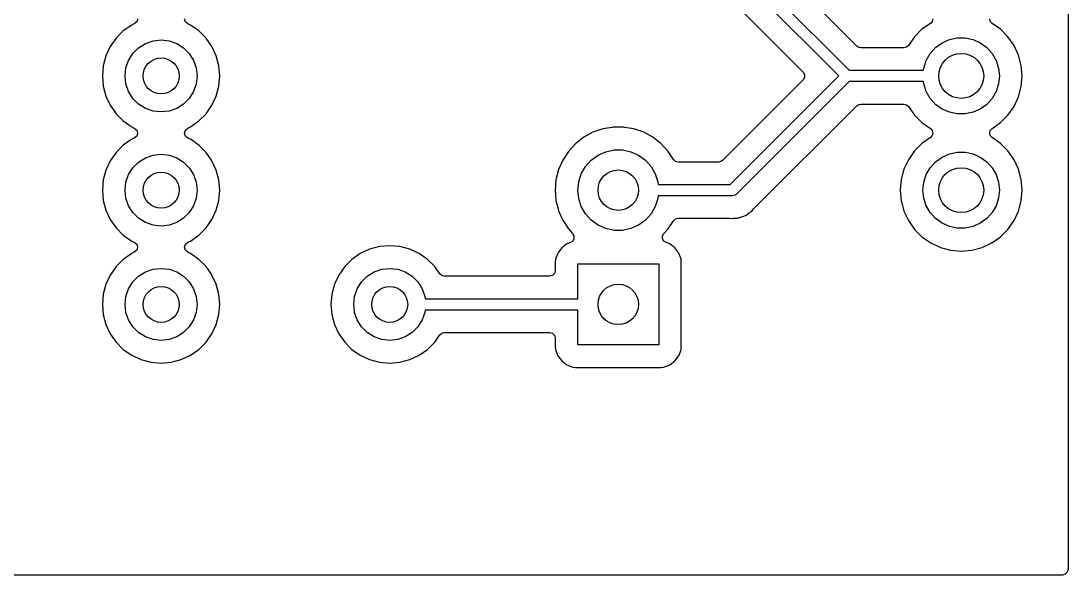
# Model space of a CAD drawing. Extents: x 26.2 to 76.2, y -84.5 to -34.5.
# Drawn here: x 52.93 to 76.2, y -84.45 to -72.13 of the extents above; entities that cross this region are included whole.
import ezdxf

# ---------------------------------------------------------------- set-up
doc = ezdxf.new("R2010")
doc.units = 0
doc.layers.add('BLACK', color=7, linetype='CONTINUOUS')

msp = doc.modelspace()

# ---------------------------------------------------------------- linework, layer by layer
at = {"layer": 'BLACK', "linetype": 'CONTINUOUS'}
for p, q in [((76.1995, -34.5795), (76.1995, -84.3305)), ((71.5078, -72.6932), (69.4068, -70.5922)), ((71.1082, -73.355), (68.6566, -70.9034)), ((68.87, -70.7632), (71.3368, -73.23)), ((68.3277, -71.2823), (70.3127, -73.2673)), ((55.5219, -72.085), (55.5024, -72.1516)), ((56.5875, -72.1516), (56.5681, -72.085)), ((73.192, -72.085), (73.178, -72.1423)), ((74.472, -72.1423), (74.458, -72.085)), ((55.2059, -72.355), (55.045, -72.5159)), ((55.3923, -72.2244), (55.2059, -72.355)), ((55.4503, -72.1974), (55.3923, -72.2244)), ((55.5024, -72.1516), (55.4503, -72.1974)), ((56.6397, -72.1974), (56.5875, -72.1516)), ((56.6977, -72.2244), (56.6397, -72.1974)), ((56.8841, -72.355), (56.6977, -72.2244)), ((57.045, -72.5159), (56.8841, -72.355)), ((72.9536, -72.3165), (72.7865, -72.4836)), ((73.1392, -72.1866), (72.9536, -72.3165)), ((73.178, -72.1423), (73.1392, -72.1866)), ((74.5108, -72.1866), (74.472, -72.1423)), ((74.6964, -72.3165), (74.5108, -72.1866)), ((74.8635, -72.4836), (74.6964, -72.3165)), ((55.045, -72.5159), (54.9144, -72.7023)), ((55.6979, -72.6342), (55.867, -72.5751)), ((55.867, -72.5751), (56.045, -72.555)), ((56.045, -72.555), (56.223, -72.5751)), ((56.223, -72.5751), (56.3921, -72.6342)), ((57.158, -72.6772), (57.045, -72.5159)), ((72.7865, -72.4836), (72.6513, -72.6766)), ((73.4, -72.6189), (73.5623, -72.5466)), ((73.5623, -72.5466), (73.7362, -72.5097)), ((73.7362, -72.5097), (73.9138, -72.5097)), ((73.9138, -72.5097), (74.0877, -72.5466)), ((74.0877, -72.5466), (74.25, -72.6189)), ((74.999, -72.6772), (74.8635, -72.4836)), ((54.9144, -72.7023), (54.8183, -72.9085)), ((55.4195, -72.8562), (55.5462, -72.7295)), ((55.5462, -72.7295), (55.6979, -72.6342)), ((56.3921, -72.6342), (56.5438, -72.7295)), ((56.5438, -72.7295), (56.6705, -72.8562)), ((57.1756, -72.7023), (57.158, -72.6772)), ((57.2717, -72.9085), (57.1756, -72.7023)), ((71.548, -72.7201), (71.5078, -72.6932)), ((71.5955, -72.7295), (71.548, -72.7201)), ((72.5498, -72.7295), (71.5955, -72.7295)), ((72.607, -72.7155), (72.5498, -72.7295)), ((72.6513, -72.6766), (72.607, -72.7155)), ((73.1373, -72.8554), (73.2562, -72.7233)), ((73.2562, -72.7233), (73.4, -72.6189)), ((74.25, -72.6189), (74.3938, -72.7233)), ((74.3938, -72.7233), (74.5127, -72.8554)), ((75.0989, -72.8913), (74.999, -72.6772)), ((54.8183, -72.9085), (54.7594, -73.1283)), ((55.2651, -73.177), (55.3242, -73.0079)), ((55.3242, -73.0079), (55.4195, -72.8562)), ((56.6705, -72.8562), (56.7658, -73.0079)), ((56.7658, -73.0079), (56.8249, -73.177)), ((57.3306, -73.1283), (57.2717, -72.9085)), ((72.9936, -73.1783), (73.0485, -73.0093)), ((73.0485, -73.0093), (73.1373, -72.8554)), ((74.5127, -72.8554), (74.6015, -73.0093)), ((74.6015, -73.0093), (74.6564, -73.1783)), ((75.1601, -73.1196), (75.0989, -72.8913)), ((54.7594, -73.1283), (54.7395, -73.355)), ((55.245, -73.355), (55.2651, -73.177)), ((56.8249, -73.177), (56.845, -73.355)), ((57.3505, -73.355), (57.3306, -73.1283)), ((70.3127, -73.2673), (70.3448, -73.3229)), ((71.3368, -73.23), (72.9881, -73.23)), ((72.9881, -73.23), (72.9936, -73.1783)), ((74.6564, -73.1783), (74.675, -73.355)), ((75.1807, -73.355), (75.1601, -73.1196)), ((54.7395, -73.355), (54.7594, -73.5817)), ((55.2651, -73.533), (55.245, -73.355)), ((56.845, -73.355), (56.8249, -73.533)), ((57.3306, -73.5817), (57.3505, -73.355)), ((70.3127, -73.4427), (68.5222, -75.2332)), ((68.6932, -75.77), (71.1082, -73.355)), ((71.3368, -73.48), (68.8334, -75.9834)), ((70.3448, -73.3871), (70.3127, -73.4427)), ((70.3448, -73.3229), (70.3448, -73.3871)), ((72.9881, -73.48), (71.3368, -73.48)), ((72.9936, -73.5317), (72.9881, -73.48)), ((74.675, -73.355), (74.6564, -73.5317)), ((75.1601, -73.5904), (75.1807, -73.355)), ((54.7594, -73.5817), (54.8183, -73.8015)), ((55.3242, -73.7021), (55.2651, -73.533)), ((55.4195, -73.8538), (55.3242, -73.7021)), ((56.7658, -73.7021), (56.6705, -73.8538)), ((56.8249, -73.533), (56.7658, -73.7021)), ((57.2717, -73.8015), (57.3306, -73.5817)), ((73.0485, -73.7007), (72.9936, -73.5317)), ((73.1373, -73.8546), (73.0485, -73.7007)), ((74.6015, -73.7007), (74.5127, -73.8546)), ((74.6564, -73.5317), (74.6015, -73.7007)), ((75.0989, -73.8187), (75.1601, -73.5904)), ((54.8183, -73.8015), (54.9144, -74.0077)), ((55.5462, -73.9805), (55.4195, -73.8538)), ((55.6979, -74.0758), (55.5462, -73.9805)), ((56.5438, -73.9805), (56.3921, -74.0758)), ((56.6705, -73.8538), (56.5438, -73.9805)), ((57.1756, -74.0077), (57.2717, -73.8015)), ((71.5078, -74.0168), (71.548, -73.9899)), ((71.548, -73.9899), (71.5955, -73.9805)), ((71.5955, -73.9805), (72.5498, -73.9805)), ((72.5498, -73.9805), (72.607, -73.9945)), ((72.607, -73.9945), (72.6513, -74.0334)), ((73.2562, -73.9867), (73.1373, -73.8546)), ((73.4, -74.0911), (73.2562, -73.9867)), ((74.3938, -73.9867), (74.25, -74.0911)), ((74.5127, -73.8546), (74.3938, -73.9867)), ((74.999, -74.0328), (75.0989, -73.8187)), ((54.9144, -74.0077), (55.045, -74.1941)), ((55.045, -74.1941), (55.2059, -74.355)), ((55.867, -74.1349), (55.6979, -74.0758)), ((56.045, -74.155), (55.867, -74.1349)), ((56.223, -74.1349), (56.045, -74.155)), ((56.3921, -74.0758), (56.223, -74.1349)), ((56.8841, -74.355), (57.045, -74.1941)), ((57.045, -74.1941), (57.1756, -74.0077)), ((69.2123, -76.3123), (71.5078, -74.0168)), ((72.6513, -74.0334), (72.7865, -74.2264)), ((72.7865, -74.2264), (72.9536, -74.3935)), ((73.5623, -74.1634), (73.4, -74.0911)), ((73.7362, -74.2003), (73.5623, -74.1634)), ((73.9138, -74.2003), (73.7362, -74.2003)), ((74.0877, -74.1634), (73.9138, -74.2003)), ((74.25, -74.0911), (74.0877, -74.1634)), ((74.6964, -74.3935), (74.8635, -74.2264)), ((74.8635, -74.2264), (74.999, -74.0328)), ((55.2059, -74.355), (55.348, -74.4545)), ((55.348, -74.4545), (55.3923, -74.4856)), ((56.6977, -74.4856), (56.8841, -74.355)), ((72.9536, -74.3935), (73.1392, -74.5234)), ((74.5108, -74.5234), (74.6964, -74.3935)), ((55.3923, -74.4856), (55.4503, -74.5126)), ((55.4503, -74.5126), (55.5024, -74.5584)), ((55.5024, -74.6916), (55.4503, -74.7374)), ((55.5024, -74.5584), (55.5219, -74.625)), ((55.5219, -74.625), (55.5024, -74.6916)), ((56.5681, -74.625), (56.5875, -74.5584)), ((56.5875, -74.6916), (56.5681, -74.625)), ((56.5875, -74.5584), (56.6397, -74.5126)), ((56.6397, -74.7374), (56.5875, -74.6916)), ((56.6397, -74.5126), (56.6977, -74.4856)), ((65.6405, -74.6081), (65.4364, -74.7185)), ((65.86, -74.5327), (65.6405, -74.6081)), ((66.0664, -74.4983), (65.86, -74.5327)), ((66.089, -74.4945), (66.0664, -74.4983)), ((66.321, -74.4945), (66.089, -74.4945)), ((66.3436, -74.4983), (66.321, -74.4945)), ((66.55, -74.5327), (66.3436, -74.4983)), ((66.7695, -74.6081), (66.55, -74.5327)), ((66.9736, -74.7185), (66.7695, -74.6081)), ((66.7695, -74.6081), (66.7695, -74.6081)), ((66.7695, -74.6081), (66.7695, -74.6081)), ((73.1392, -74.5234), (73.178, -74.5677)), ((73.178, -74.6823), (73.1392, -74.7266)), ((73.178, -74.5677), (73.192, -74.625)), ((73.192, -74.625), (73.178, -74.6823)), ((74.458, -74.625), (74.472, -74.5677)), ((74.472, -74.6823), (74.458, -74.625)), ((74.472, -74.5677), (74.5108, -74.5234)), ((74.5108, -74.7266), (74.472, -74.6823)), ((55.2059, -74.895), (55.045, -75.0559)), ((55.3923, -74.7644), (55.2059, -74.895)), ((55.4503, -74.7374), (55.3923, -74.7644)), ((56.6977, -74.7644), (56.6397, -74.7374)), ((56.8841, -74.895), (56.6977, -74.7644)), ((57.045, -75.0559), (56.8841, -74.895)), ((65.2532, -74.8611), (65.096, -75.0318)), ((65.4364, -74.7185), (65.2532, -74.8611)), ((67.1568, -74.8611), (66.9736, -74.7185)), ((67.314, -75.0318), (67.1568, -74.8611)), ((72.9536, -74.8565), (72.7865, -75.0236)), ((73.1392, -74.7266), (72.9536, -74.8565)), ((74.6964, -74.8565), (74.5108, -74.7266)), ((74.8635, -75.0236), (74.6964, -74.8565)), ((55.045, -75.0559), (54.9144, -75.2423)), ((55.6979, -75.1742), (55.867, -75.1151)), ((55.867, -75.1151), (56.045, -75.095)), ((56.045, -75.095), (56.223, -75.1151)), ((56.223, -75.1151), (56.3921, -75.1742)), ((57.1643, -75.2262), (57.045, -75.0559)), ((65.096, -75.0318), (64.9691, -75.2261)), ((65.6028, -75.2262), (65.755, -75.1156)), ((65.755, -75.1156), (65.9269, -75.039)), ((65.9269, -75.039), (66.1109, -74.9999)), ((66.1109, -74.9999), (66.2991, -74.9999)), ((66.2991, -74.9999), (66.4831, -75.039)), ((66.4831, -75.039), (66.655, -75.1156)), ((66.655, -75.1156), (66.8072, -75.2262)), ((67.4325, -75.2133), (67.314, -75.0318)), ((72.7865, -75.0236), (72.651, -75.2172)), ((73.4, -75.1589), (73.5623, -75.0866)), ((73.5623, -75.0866), (73.7362, -75.0497)), ((73.7362, -75.0497), (73.9138, -75.0497)), ((73.9138, -75.0497), (74.0877, -75.0866)), ((74.0877, -75.0866), (74.25, -75.1589)), ((74.999, -75.2172), (74.8635, -75.0236)), ((54.9144, -75.2423), (54.8183, -75.4485)), ((55.4195, -75.3962), (55.5462, -75.2695)), ((55.5462, -75.2695), (55.6979, -75.1742)), ((56.3921, -75.1742), (56.5438, -75.2695)), ((56.5438, -75.2695), (56.6705, -75.3962)), ((57.1756, -75.2423), (57.1643, -75.2262)), ((57.2717, -75.4485), (57.1756, -75.2423)), ((64.9691, -75.2261), (64.8758, -75.4387)), ((65.3828, -75.5289), (65.4769, -75.366)), ((65.4769, -75.366), (65.6028, -75.2262)), ((66.8072, -75.2262), (66.9331, -75.366)), ((66.9331, -75.366), (67.0272, -75.5289)), ((67.4773, -75.2546), (67.4325, -75.2133)), ((67.5363, -75.2695), (67.4773, -75.2546)), ((68.4345, -75.2695), (67.5363, -75.2695)), ((68.482, -75.2601), (68.4345, -75.2695)), ((68.5222, -75.2332), (68.482, -75.2601)), ((72.651, -75.2172), (72.5511, -75.4313)), ((73.1373, -75.3954), (73.2562, -75.2633)), ((73.2562, -75.2633), (73.4, -75.1589)), ((74.25, -75.1589), (74.3938, -75.2633)), ((74.3938, -75.2633), (74.5127, -75.3954)), ((75.0989, -75.4313), (74.999, -75.2172)), ((54.8183, -75.4485), (54.7594, -75.6683)), ((55.2651, -75.717), (55.3242, -75.5479)), ((55.3242, -75.5479), (55.4195, -75.3962)), ((56.6705, -75.3962), (56.7658, -75.5479)), ((56.7658, -75.5479), (56.8249, -75.717)), ((57.3306, -75.6683), (57.2717, -75.4485)), ((64.8758, -75.4387), (64.8259, -75.6359)), ((64.8758, -75.4387), (64.8758, -75.4387)), ((64.8758, -75.4387), (64.8758, -75.4387)), ((65.3247, -75.7079), (65.3828, -75.5289)), ((67.0272, -75.5289), (67.0853, -75.7079)), ((72.5511, -75.4313), (72.4899, -75.6596)), ((72.9936, -75.7183), (73.0485, -75.5493)), ((73.0485, -75.5493), (73.1373, -75.3954)), ((74.5127, -75.3954), (74.6015, -75.5493)), ((74.6015, -75.5493), (74.6564, -75.7183)), ((75.1601, -75.6596), (75.0989, -75.4313)), ((54.7594, -75.6683), (54.7395, -75.895)), ((55.245, -75.895), (55.2651, -75.717)), ((56.8249, -75.717), (56.845, -75.895)), ((57.3505, -75.895), (57.3306, -75.6683)), ((64.8189, -75.6637), (64.7997, -75.895)), ((64.8259, -75.6359), (64.8189, -75.6637)), ((65.305, -75.895), (65.3247, -75.7079)), ((67.0853, -75.7079), (67.0919, -75.77)), ((67.0919, -75.77), (68.6932, -75.77)), ((72.4899, -75.6596), (72.4693, -75.895)), ((72.975, -75.895), (72.9936, -75.7183)), ((74.6564, -75.7183), (74.675, -75.895)), ((75.1807, -75.895), (75.1601, -75.6596)), ((54.7395, -75.895), (54.7594, -76.1217)), ((55.2651, -76.073), (55.245, -75.895)), ((55.3242, -76.2421), (55.2651, -76.073)), ((56.8249, -76.073), (56.7658, -76.2421)), ((56.845, -75.895), (56.8249, -76.073)), ((57.3306, -76.1217), (57.3505, -75.895)), ((64.7997, -75.895), (64.8189, -76.1263)), ((65.3247, -76.0821), (65.305, -75.895)), ((65.3828, -76.2611), (65.3247, -76.0821)), ((67.0853, -76.0821), (67.0272, -76.2611)), ((67.0919, -76.02), (67.0853, -76.0821)), ((68.745, -76.02), (67.0919, -76.02)), ((68.7747, -76.0113), (68.745, -76.02)), ((68.8049, -76.0047), (68.7747, -76.0113)), ((68.81, -76.0009), (68.8049, -76.0047)), ((68.8126, -76.0002), (68.81, -76.0009)), ((68.8155, -75.9968), (68.8126, -76.0002)), ((68.8334, -75.9834), (68.8155, -75.9968)), ((72.4693, -75.895), (72.4899, -76.1304)), ((72.9936, -76.0717), (72.975, -75.895)), ((73.0485, -76.2407), (72.9936, -76.0717)), ((74.6564, -76.0717), (74.6015, -76.2407)), ((74.675, -75.895), (74.6564, -76.0717)), ((75.1601, -76.1304), (75.1807, -75.895)), ((54.7594, -76.1217), (54.8183, -76.3415)), ((55.4195, -76.3938), (55.3242, -76.2421)), ((56.7658, -76.2421), (56.6705, -76.3938)), ((57.2717, -76.3415), (57.3306, -76.1217)), ((64.8189, -76.1263), (64.8189, -76.1263)), ((64.8189, -76.1263), (64.8189, -76.1263)), ((64.8189, -76.1263), (64.8734, -76.3415)), ((65.4769, -76.424), (65.3828, -76.2611)), ((67.0272, -76.2611), (66.9331, -76.424)), ((69.1766, -76.3546), (69.2044, -76.3209)), ((69.2044, -76.3209), (69.2123, -76.3123)), ((72.4899, -76.1304), (72.5033, -76.1801)), ((72.5033, -76.1801), (72.5511, -76.3587)), ((73.1373, -76.3946), (73.0485, -76.2407)), ((74.6015, -76.2407), (74.5127, -76.3946)), ((75.0989, -76.3587), (75.1601, -76.1304)), ((54.8183, -76.3415), (54.9144, -76.5477)), ((54.9144, -76.5477), (55.045, -76.7341)), ((55.5462, -76.5205), (55.4195, -76.3938)), ((55.6979, -76.6158), (55.5462, -76.5205)), ((56.5438, -76.5205), (56.3921, -76.6158)), ((56.6705, -76.3938), (56.5438, -76.5205)), ((57.045, -76.7341), (57.1756, -76.5477)), ((57.1756, -76.5477), (57.2717, -76.3415)), ((64.8734, -76.3415), (64.8758, -76.3513)), ((64.8758, -76.3513), (64.9501, -76.5205)), ((64.9501, -76.5205), (64.9691, -76.5638)), ((65.6028, -76.5638), (65.4769, -76.424)), ((66.9331, -76.424), (66.8072, -76.5638)), ((67.4325, -76.5767), (67.4773, -76.5354)), ((67.4773, -76.5354), (67.5363, -76.5205)), ((67.5363, -76.5205), (68.6623, -76.5205)), ((68.6623, -76.5205), (68.6828, -76.5228)), ((68.6828, -76.5228), (68.6857, -76.5227)), ((68.6857, -76.5227), (68.7529, -76.5206)), ((68.6857, -76.5227), (68.6857, -76.5227)), ((68.7529, -76.5206), (68.7568, -76.5205)), ((68.7568, -76.5205), (68.7843, -76.5205)), ((68.7843, -76.5205), (68.7844, -76.5205)), ((68.7844, -76.5205), (68.7883, -76.52)), ((68.7883, -76.52), (68.8, -76.5191)), ((68.8, -76.5191), (68.8436, -76.5177)), ((68.8436, -76.5177), (68.8629, -76.5121)), ((68.8629, -76.5121), (68.8819, -76.5082)), ((68.8819, -76.5082), (68.8882, -76.5074)), ((68.8882, -76.5074), (68.9018, -76.5057)), ((68.9018, -76.5057), (68.9424, -76.4896)), ((68.9424, -76.4896), (68.9534, -76.4858)), ((68.9534, -76.4858), (68.9954, -76.4736)), ((68.9954, -76.4736), (69.0126, -76.4634)), ((69.0126, -76.4634), (69.0301, -76.4549)), ((69.0301, -76.4549), (69.0487, -76.4475)), ((69.0487, -76.4475), (69.0841, -76.4218)), ((69.0841, -76.4218), (69.0938, -76.4154)), ((69.0938, -76.4154), (69.1314, -76.3932)), ((69.1314, -76.3932), (69.1456, -76.379)), ((69.1314, -76.3932), (69.1314, -76.3932)), ((69.1314, -76.3932), (69.1314, -76.3932)), ((69.1456, -76.379), (69.1604, -76.3664)), ((69.1604, -76.3664), (69.1766, -76.3546)), ((72.5511, -76.3587), (72.651, -76.5728)), ((73.2562, -76.5267), (73.1373, -76.3946)), ((73.4, -76.6311), (73.2562, -76.5267)), ((74.3938, -76.5267), (74.25, -76.6311)), ((74.5127, -76.3946), (74.3938, -76.5267)), ((74.999, -76.5728), (75.0989, -76.3587)), ((55.045, -76.7341), (55.2059, -76.895)), ((55.867, -76.6749), (55.6979, -76.6158)), ((56.045, -76.695), (55.867, -76.6749)), ((56.223, -76.6749), (56.045, -76.695)), ((56.3921, -76.6158), (56.223, -76.6749)), ((56.8841, -76.895), (57.045, -76.7341)), ((64.9691, -76.5638), (65.096, -76.7582)), ((65.096, -76.7582), (65.1908, -76.8611)), ((65.755, -76.6744), (65.6028, -76.5638)), ((65.9269, -76.751), (65.755, -76.6744)), ((66.1109, -76.7901), (65.9269, -76.751)), ((66.4831, -76.751), (66.2991, -76.7901)), ((66.655, -76.6744), (66.4831, -76.751)), ((66.8072, -76.5638), (66.655, -76.6744)), ((67.2192, -76.8611), (67.314, -76.7582)), ((67.314, -76.7582), (67.4325, -76.5767)), ((72.651, -76.5728), (72.7865, -76.7664)), ((72.7865, -76.7664), (72.9536, -76.9335)), ((73.5623, -76.7034), (73.4, -76.6311)), ((73.7362, -76.7403), (73.5623, -76.7034)), ((73.9138, -76.7403), (73.7362, -76.7403)), ((74.0877, -76.7034), (73.9138, -76.7403)), ((74.25, -76.6311), (74.0877, -76.7034)), ((74.6964, -76.9335), (74.8635, -76.7664)), ((74.8635, -76.7664), (74.999, -76.5728)), ((55.2059, -76.895), (55.3923, -77.0256)), ((56.6977, -77.0256), (56.8841, -76.895)), ((65.1908, -76.8611), (65.2196, -76.9139)), ((65.2202, -76.974), (65.1924, -77.0273)), ((65.2196, -76.9139), (65.2202, -76.974)), ((66.2991, -76.7901), (66.1109, -76.7901)), ((67.1898, -76.974), (67.1904, -76.9139)), ((67.2176, -77.0273), (67.1898, -76.974)), ((67.1904, -76.9139), (67.2192, -76.8611)), ((72.9536, -76.9335), (73.1472, -77.069)), ((74.5028, -77.069), (74.6964, -76.9335)), ((55.3923, -77.0256), (55.3923, -77.0256)), ((55.3923, -77.0256), (55.4503, -77.0526)), ((55.4503, -77.0526), (55.5024, -77.0984)), ((55.5024, -77.2316), (55.4503, -77.2774)), ((55.5024, -77.0984), (55.5219, -77.165)), ((55.5219, -77.165), (55.5024, -77.2316)), ((56.5681, -77.165), (56.5875, -77.0984)), ((56.5875, -77.2316), (56.5681, -77.165)), ((56.5875, -77.0984), (56.6397, -77.0526)), ((56.6397, -77.2774), (56.5875, -77.2316)), ((56.6397, -77.0526), (56.6977, -77.0256)), ((60.6785, -77.2083), (60.4723, -77.3044)), ((60.8983, -77.1494), (60.6785, -77.2083)), ((61.125, -77.1295), (60.8983, -77.1494)), ((61.3517, -77.1494), (61.125, -77.1295)), ((61.5715, -77.2083), (61.3517, -77.1494)), ((61.7777, -77.3044), (61.5715, -77.2083)), ((64.9475, -77.1775), (64.8612, -77.2927)), ((65.0627, -77.0912), (64.9475, -77.1775)), ((65.1429, -77.0613), (65.0627, -77.0912)), ((65.1924, -77.0273), (65.1429, -77.0613)), ((67.2671, -77.0613), (67.2176, -77.0273)), ((67.2879, -77.069), (67.2671, -77.0613)), ((67.3473, -77.0912), (67.2879, -77.069)), ((67.4625, -77.1775), (67.3473, -77.0912)), ((67.5488, -77.2927), (67.4625, -77.1775)), ((73.1472, -77.069), (73.3613, -77.1689)), ((73.3613, -77.1689), (73.5896, -77.2301)), ((73.5896, -77.2301), (73.825, -77.2507)), ((73.825, -77.2507), (74.0604, -77.2301)), ((74.0604, -77.2301), (74.2887, -77.1689)), ((74.2887, -77.1689), (74.5028, -77.069)), ((55.2059, -77.435), (55.045, -77.5959)), ((55.3923, -77.3044), (55.2059, -77.435)), ((55.4503, -77.2774), (55.3923, -77.3044)), ((56.6977, -77.3044), (56.6397, -77.2774)), ((56.8841, -77.435), (56.6977, -77.3044)), ((57.045, -77.5959), (56.8841, -77.435)), ((60.2859, -77.435), (60.125, -77.5959)), ((60.4723, -77.3044), (60.2859, -77.435)), ((61.9641, -77.435), (61.7777, -77.3044)), ((62.125, -77.5959), (61.9641, -77.435)), ((64.8101, -77.4354), (64.8046, -77.4859)), ((64.8109, -77.4275), (64.8101, -77.4354)), ((64.8612, -77.2927), (64.8109, -77.4275)), ((67.5991, -77.4275), (67.5488, -77.2927)), ((67.6055, -77.4871), (67.5991, -77.4275)), ((55.045, -77.5959), (54.9144, -77.7823)), ((55.5462, -77.8095), (55.6979, -77.7142)), ((55.6979, -77.7142), (55.867, -77.6551)), ((55.867, -77.6551), (56.045, -77.635)), ((56.045, -77.635), (56.223, -77.6551)), ((56.223, -77.6551), (56.3921, -77.7142)), ((56.3921, -77.7142), (56.5438, -77.8095)), ((57.1643, -77.7662), (57.045, -77.5959)), ((60.125, -77.5959), (59.9944, -77.7823)), ((60.6262, -77.8095), (60.7779, -77.7142)), ((60.7779, -77.7142), (60.947, -77.6551)), ((60.947, -77.6551), (61.125, -77.635)), ((61.125, -77.635), (61.303, -77.6551)), ((61.303, -77.6551), (61.4721, -77.7142)), ((61.4721, -77.7142), (61.6238, -77.8095)), ((62.2376, -77.7566), (62.125, -77.5959)), ((64.8045, -77.6855), (64.7879, -77.7475)), ((64.8046, -77.4859), (64.8045, -77.4871)), ((64.8045, -77.4871), (64.8045, -77.6855)), ((65.305, -78.31), (65.305, -77.535)), ((65.305, -77.535), (67.105, -77.535)), ((67.105, -77.535), (67.105, -79.335)), ((67.6055, -79.3829), (67.6055, -77.4871)), ((54.9144, -77.7823), (54.8183, -77.9885)), ((55.3242, -78.0879), (55.4195, -77.9362)), ((55.4195, -77.9362), (55.5462, -77.8095)), ((56.5438, -77.8095), (56.6705, -77.9362)), ((56.6705, -77.9362), (56.7658, -78.0879)), ((57.1756, -77.7823), (57.1643, -77.7662)), ((57.2717, -77.9885), (57.1756, -77.7823)), ((59.9944, -77.7823), (59.8983, -77.9885)), ((60.4042, -78.0879), (60.4995, -77.9362)), ((60.4995, -77.9362), (60.6262, -77.8095)), ((61.6238, -77.8095), (61.7505, -77.9362)), ((61.7505, -77.9362), (61.8458, -78.0879)), ((62.2819, -77.7955), (62.2376, -77.7566)), ((62.3392, -77.8095), (62.2819, -77.7955)), ((64.6805, -77.8095), (62.3392, -77.8095)), ((64.7425, -77.7929), (64.6805, -77.8095)), ((64.7879, -77.7475), (64.7425, -77.7929)), ((54.8183, -77.9885), (54.7594, -78.2083)), ((55.2651, -78.257), (55.3242, -78.0879)), ((56.7658, -78.0879), (56.8249, -78.257)), ((57.3306, -78.2083), (57.2717, -77.9885)), ((59.8983, -77.9885), (59.8394, -78.2083)), ((60.3451, -78.257), (60.4042, -78.0879)), ((61.8458, -78.0879), (61.9049, -78.257)), ((54.7594, -78.2083), (54.7395, -78.435)), ((55.245, -78.435), (55.2651, -78.257)), ((56.8249, -78.257), (56.845, -78.435)), ((57.3505, -78.435), (57.3306, -78.2083)), ((59.8394, -78.2083), (59.8195, -78.435)), ((60.325, -78.435), (60.3451, -78.257)), ((61.9049, -78.257), (61.9109, -78.31)), ((61.9109, -78.31), (65.305, -78.31)), ((54.7395, -78.435), (54.7594, -78.6617)), ((55.2651, -78.613), (55.245, -78.435)), ((55.3242, -78.7821), (55.2651, -78.613)), ((56.8249, -78.613), (56.7658, -78.7821)), ((56.845, -78.435), (56.8249, -78.613)), ((57.3306, -78.6617), (57.3505, -78.435)), ((59.8195, -78.435), (59.8394, -78.6617)), ((60.3451, -78.613), (60.325, -78.435)), ((60.4042, -78.7821), (60.3451, -78.613)), ((61.9049, -78.613), (61.8458, -78.7821)), ((61.9109, -78.56), (61.9049, -78.613)), ((65.305, -78.56), (61.9109, -78.56)), ((65.305, -79.335), (65.305, -78.56)), ((54.7594, -78.6617), (54.8183, -78.8815)), ((55.4195, -78.9338), (55.3242, -78.7821)), ((56.7658, -78.7821), (56.6705, -78.9338)), ((57.2717, -78.8815), (57.3306, -78.6617)), ((59.8394, -78.6617), (59.8983, -78.8815)), ((60.4995, -78.9338), (60.4042, -78.7821)), ((61.8458, -78.7821), (61.7505, -78.9338)), ((54.8183, -78.8815), (54.9144, -79.0877)), ((54.9144, -79.0877), (55.045, -79.2741)), ((55.5462, -79.0605), (55.4195, -78.9338)), ((55.6979, -79.1558), (55.5462, -79.0605)), ((56.5438, -79.0605), (56.3921, -79.1558)), ((56.6705, -78.9338), (56.5438, -79.0605)), ((57.045, -79.2741), (57.1756, -79.0877)), ((57.1756, -79.0877), (57.2717, -78.8815)), ((59.8983, -78.8815), (59.9944, -79.0877)), ((59.9944, -79.0877), (60.125, -79.2741)), ((60.6262, -79.0605), (60.4995, -78.9338)), ((60.7779, -79.1558), (60.6262, -79.0605)), ((61.6238, -79.0605), (61.4721, -79.1558)), ((61.7505, -78.9338), (61.6238, -79.0605)), ((62.2312, -79.1225), (62.2376, -79.1134)), ((62.2376, -79.1134), (62.2819, -79.0745)), ((62.2819, -79.0745), (62.3392, -79.0605)), ((62.3392, -79.0605), (64.6805, -79.0605)), ((64.6805, -79.0605), (64.7425, -79.0771)), ((64.7425, -79.0771), (64.7879, -79.1225)), ((55.045, -79.2741), (55.2059, -79.435)), ((55.867, -79.2149), (55.6979, -79.1558)), ((56.045, -79.235), (55.867, -79.2149)), ((56.223, -79.2149), (56.045, -79.235)), ((56.3921, -79.1558), (56.223, -79.2149)), ((56.8841, -79.435), (57.045, -79.2741)), ((60.125, -79.2741), (60.2859, -79.435)), ((60.947, -79.2149), (60.7779, -79.1558)), ((61.125, -79.235), (60.947, -79.2149)), ((61.303, -79.2149), (61.125, -79.235)), ((61.4721, -79.1558), (61.303, -79.2149)), ((61.9641, -79.435), (62.125, -79.2741)), ((62.125, -79.2741), (62.2312, -79.1225)), ((64.7879, -79.1225), (64.8045, -79.1845)), ((64.8045, -79.1845), (64.8045, -79.3829)), ((67.105, -79.335), (65.305, -79.335)), ((55.2059, -79.435), (55.3923, -79.5656)), ((55.3923, -79.5656), (55.3923, -79.5656)), ((55.3923, -79.5656), (55.3923, -79.5656)), ((55.3923, -79.5656), (55.5985, -79.6617)), ((56.4915, -79.6617), (56.6977, -79.5656)), ((56.6977, -79.5656), (56.8841, -79.435)), ((60.2859, -79.435), (60.4723, -79.5656)), ((60.4723, -79.5656), (60.4723, -79.5656)), ((60.4723, -79.5656), (60.4723, -79.5656)), ((60.4723, -79.5656), (60.6785, -79.6617)), ((61.5715, -79.6617), (61.7777, -79.5656)), ((61.7777, -79.5656), (61.9641, -79.435)), ((64.8045, -79.3829), (64.8101, -79.435)), ((64.8101, -79.435), (64.8109, -79.4425)), ((64.8109, -79.4425), (64.8612, -79.5773)), ((64.8612, -79.5773), (64.9475, -79.6925)), ((67.4625, -79.6925), (67.5488, -79.5773)), ((67.5488, -79.5773), (67.5991, -79.4425)), ((67.5991, -79.4425), (67.6055, -79.3829)), ((55.5985, -79.6617), (55.8183, -79.7206)), ((55.8183, -79.7206), (56.045, -79.7405)), ((56.045, -79.7405), (56.2717, -79.7206)), ((56.2717, -79.7206), (56.4915, -79.6617)), ((60.6785, -79.6617), (60.8983, -79.7206)), ((60.8983, -79.7206), (61.125, -79.7405)), ((61.125, -79.7405), (61.3517, -79.7206)), ((61.3517, -79.7206), (61.5715, -79.6617)), ((64.9475, -79.6925), (65.0627, -79.7788)), ((65.0627, -79.7788), (65.1975, -79.8291)), ((67.2125, -79.8291), (67.3473, -79.7788)), ((67.3473, -79.7788), (67.4625, -79.6925)), ((65.1975, -79.8291), (65.2571, -79.8355)), ((65.2571, -79.8355), (67.1529, -79.8355)), ((67.1529, -79.8355), (67.2125, -79.8291)), ((76.0755, -84.4545), (26.3245, -84.4545)), ((76.1375, -84.4379), (76.0755, -84.4545)), ((76.1829, -84.3925), (76.1375, -84.4379)), ((76.1995, -84.3305), (76.1829, -84.3925))]:
    msp.add_line(p, q, dxfattribs=at)
at = {"layer": 'BLACK'}
for centre, radius in [((56.045, -73.355), 0.4), ((73.825, -73.355), 0.5), ((56.045, -75.895), 0.4), ((66.205, -75.895), 0.45), ((73.825, -75.895), 0.5), ((56.045, -78.435), 0.4), ((61.125, -78.435), 0.4), ((66.205, -78.435), 0.45)]:
    msp.add_circle(centre, radius, dxfattribs=at)

doc.saveas('drawing.dxf')
